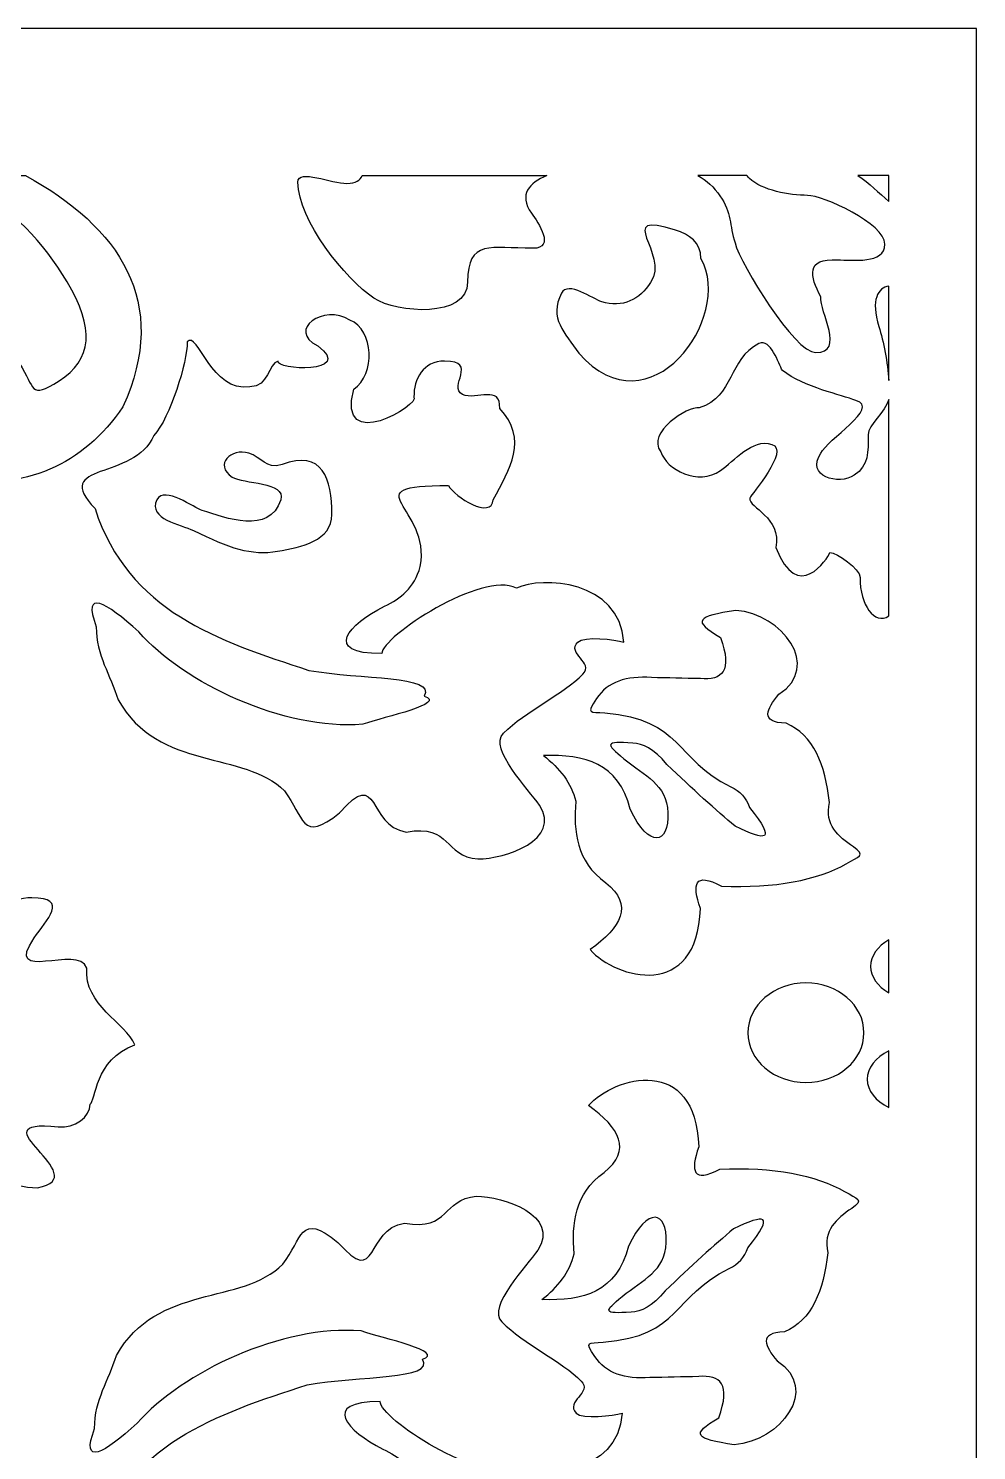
# Model space of a CAD drawing. Header units: centimetres. Extents: x 11.1 to 45, y -13.4 to 13.9.
# Drawn here: x 22.72 to 27.44, y 6.86 to 13.92 of the extents above; entities that cross this region are included whole.
import ezdxf

# ---------------------------------------------------------------- set-up
doc = ezdxf.new("R2010")
doc.units = ezdxf.units.CM
doc.header["$MEASUREMENT"] = 0
doc.layers.add('layer 1', color=7, linetype='Continuous')

msp = doc.modelspace()

# ---------------------------------------------------------------- linework, layer by layer
at = {"layer": 'layer 1', "color": 177}
for points, knots in [([(11.13376, 13.34877), (11.13376, 13.34877), (11.13376, 13.9212), (11.13376, 13.9212), (11.13376, 13.9212), (11.13376, 13.9212), (27.43513, 13.9212), (27.43513, 13.9212), (27.43513, 13.9212), (27.43513, 13.9212), (27.43513, -13.3973), (27.43513, -13.3973), (27.43513, -13.3973), (27.43513, -13.3973), (11.13376, -13.3973), (11.13376, -13.3973), (11.13376, -13.3973), (11.13376, -13.3973), (11.13376, 13.34877), (11.13376, 13.34877)], [0, 0, 0, 0, 0.1666667, 0.1666667, 0.1666667, 0.1666667, 0.3333333, 0.3333333, 0.3333333, 0.3333333, 0.5, 0.5, 0.5, 0.5, 0.6666667, 0.6666667, 0.6666667, 0.6666667, 1, 1, 1, 1]), ([(21.4173, 13.19051), (21.49186, 13.07493), (21.88108, 12.69596), (21.92558, 12.70743), (21.92558, 12.70743), (22.18358, 12.61015), (22.372, 12.70469), (22.20709, 12.94022), (22.20709, 12.94022), (22.18477, 12.96151), (22.01426, 13.05666), (21.99723, 13.07461), (21.99723, 13.07461), (22.07838, 13.21357), (22.32865, 13.16045), (22.43774, 13.10443), (22.43774, 13.10443), (22.65008, 13.02995), (22.79453, 12.86196), (22.91623, 12.66261), (22.91623, 12.66261), (23.05509, 12.43353), (23.04142, 12.27486), (22.87617, 12.17071), (22.87617, 12.17071), (22.72735, 12.07694), (22.75888, 12.13641), (22.67912, 12.25658), (22.67912, 12.25658), (22.4539, 12.5959), (22.21412, 12.58777), (22.00332, 12.36868), (22.00332, 12.36868), (21.85788, 12.05434), (21.8959, 11.80123), (22.33751, 11.68285), (22.33751, 11.68285), (22.71108, 11.62571), (22.99365, 11.75092), (23.19336, 12.04211), (23.19336, 12.04211), (23.43089, 12.56314), (23.17557, 12.93486), (22.7098, 13.19051), (22.7098, 13.19051), (22.7098, 13.19051), (21.4173, 13.19051), (21.4173, 13.19051)], [0, 0, 0, 0, 0.0769231, 0.0769231, 0.0769231, 0.0769231, 0.1538462, 0.1538462, 0.1538462, 0.1538462, 0.2307692, 0.2307692, 0.2307692, 0.2307692, 0.3076923, 0.3076923, 0.3076923, 0.3076923, 0.3846154, 0.3846154, 0.3846154, 0.3846154, 0.4615385, 0.4615385, 0.4615385, 0.4615385, 0.5384615, 0.5384615, 0.5384615, 0.5384615, 0.6153846, 0.6153846, 0.6153846, 0.6153846, 0.6923077, 0.6923077, 0.6923077, 0.6923077, 0.7692308, 0.7692308, 0.7692308, 0.7692308, 0.8461538, 0.8461538, 0.8461538, 0.8461538, 1, 1, 1, 1]), ([(24.38243, 13.19051), (24.37344, 13.16686), (24.35209, 13.15118), (24.30596, 13.15118), (24.30596, 13.15118), (24.23174, 13.15118), (24.06309, 13.22499), (24.06309, 13.15788), (24.06309, 13.15788), (24.06309, 12.96999), (24.29921, 12.67471), (24.44088, 12.58076), (24.44088, 12.58076), (24.55556, 12.50694), (24.90638, 12.4801), (24.90638, 12.66129), (24.90638, 12.66129), (24.90638, 12.87604), (25.02106, 12.82906), (25.2302, 12.82906), (25.2302, 12.82906), (25.34489, 12.82906), (25.25718, 12.95656), (25.22345, 13.00354), (25.22345, 13.00354), (25.15837, 13.09875), (25.21279, 13.1529), (25.29916, 13.19051), (25.29916, 13.19051), (25.29916, 13.19051), (24.38243, 13.19051), (24.38243, 13.19051)], [0, 0, 0, 0, 0.1111111, 0.1111111, 0.1111111, 0.1111111, 0.2222222, 0.2222222, 0.2222222, 0.2222222, 0.3333333, 0.3333333, 0.3333333, 0.3333333, 0.4444444, 0.4444444, 0.4444444, 0.4444444, 0.5555556, 0.5555556, 0.5555556, 0.5555556, 0.6666667, 0.6666667, 0.6666667, 0.6666667, 0.7777778, 0.7777778, 0.7777778, 0.7777778, 1, 1, 1, 1]), ([(26.97972, 12.84933), (26.97972, 12.74974), (26.81703, 12.77152), (26.74507, 12.77152), (26.74507, 12.77152), (26.58443, 12.78195), (26.60739, 12.69063), (26.6606, 12.58791), (26.6606, 12.58791), (26.65434, 12.51322), (26.78574, 12.31091), (26.63557, 12.31091), (26.63557, 12.31091), (26.53253, 12.31091), (26.26268, 12.74731), (26.2351, 12.85556), (26.2351, 12.85556), (26.20695, 12.94269), (26.21946, 13.00805), (26.16002, 13.08897), (26.16002, 13.08897), (26.13184, 13.1339), (26.09296, 13.16572), (26.05005, 13.19051), (26.05005, 13.19051), (26.05005, 13.19051), (26.29285, 13.19051), (26.29285, 13.19051), (26.29285, 13.19051), (26.29759, 13.18572), (26.30232, 13.1809), (26.30706, 13.17611), (26.30706, 13.17611), (26.36651, 13.11697), (26.5073, 13.09207), (26.5949, 13.09207), (26.5949, 13.09207), (26.67351, 13.09207), (26.97972, 12.9514), (26.97972, 12.84933)], [0, 0, 0, 0, 0.0909091, 0.0909091, 0.0909091, 0.0909091, 0.1818182, 0.1818182, 0.1818182, 0.1818182, 0.2727273, 0.2727273, 0.2727273, 0.2727273, 0.3636364, 0.3636364, 0.3636364, 0.3636364, 0.4545455, 0.4545455, 0.4545455, 0.4545455, 0.5454545, 0.5454545, 0.5454545, 0.5454545, 0.6363636, 0.6363636, 0.6363636, 0.6363636, 0.7272727, 0.7272727, 0.7272727, 0.7272727, 0.8181818, 0.8181818, 0.8181818, 0.8181818, 1, 1, 1, 1]), ([(26.99911, 13.06203), (26.94882, 13.10559), (26.90361, 13.15172), (26.84448, 13.19051), (26.84448, 13.19051), (26.84448, 13.19051), (26.99911, 13.19051), (26.99911, 13.19051), (26.99911, 13.19051), (26.99911, 13.19051), (26.99911, 13.06203), (26.99911, 13.06203)], [0, 0, 0, 0, 0.25, 0.25, 0.25, 0.25, 0.5, 0.5, 0.5, 0.5, 1, 1, 1, 1]), ([(25.93956, 12.91951), (26.00784, 12.89841), (26.06586, 12.8591), (26.06586, 12.77889), (26.06586, 12.77889), (26.23099, 12.48398), (25.80994, 11.90799), (25.45903, 12.30791), (25.45903, 12.30791), (25.38901, 12.41073), (25.30899, 12.48038), (25.37234, 12.60642), (25.37234, 12.60642), (25.40234, 12.66943), (25.53238, 12.57657), (25.57239, 12.56329), (25.57239, 12.56329), (25.67575, 12.53014), (25.76245, 12.57657), (25.81579, 12.65948), (25.81579, 12.65948), (25.9124, 12.80364), (25.62445, 13.01687), (25.93956, 12.91951)], [0, 0, 0, 0, 0.1428571, 0.1428571, 0.1428571, 0.1428571, 0.2857143, 0.2857143, 0.2857143, 0.2857143, 0.4285714, 0.4285714, 0.4285714, 0.4285714, 0.5714286, 0.5714286, 0.5714286, 0.5714286, 0.7142857, 0.7142857, 0.7142857, 0.7142857, 1, 1, 1, 1]), ([(26.99911, 12.17171), (26.99242, 12.26278), (26.97452, 12.36502), (26.94927, 12.44036), (26.94927, 12.44036), (26.909, 12.57394), (26.9451, 12.63502), (26.99911, 12.64089), (26.99911, 12.64089), (26.99911, 12.64089), (26.99911, 12.17171), (26.99911, 12.17171)], [0, 0, 0, 0, 0.25, 0.25, 0.25, 0.25, 0.5, 0.5, 0.5, 0.5, 1, 1, 1, 1]), ([(25.68292, 10.87312), (25.63839, 10.88587), (25.48567, 10.90499), (25.45386, 10.87312), (25.45386, 10.87312), (25.39659, 10.81576), (25.53658, 10.77114), (25.47931, 10.71378), (25.47931, 10.71378), (25.38386, 10.61818), (25.19297, 10.52894), (25.08481, 10.42058), (25.08481, 10.42058), (25.00845, 10.34412), (25.21206, 10.14015), (25.26297, 10.06367), (25.26297, 10.06367), (25.3775, 9.89158), (25.09117, 9.79598), (24.95754, 9.79598), (24.95754, 9.79598), (24.78842, 9.80958), (24.82562, 9.97062), (24.60122, 9.92983), (24.60122, 9.92983), (24.40394, 9.95991), (24.47397, 10.25779), (24.27034, 10.02542), (24.27034, 10.02542), (24.0786, 9.86823), (24.09402, 10.00914), (23.99673, 10.13378), (23.99673, 10.13378), (23.79311, 10.33773), (23.37316, 10.22938), (23.16955, 10.5863), (23.16955, 10.5863), (23.13136, 10.71378), (23.06137, 10.80301), (23.06137, 10.9496), (23.06137, 10.9496), (22.98873, 11.1419), (23.1084, 11.07312), (23.2727, 10.92335), (23.2727, 10.92335), (23.49448, 10.66934), (23.99701, 10.43245), (24.38487, 10.46521), (24.38487, 10.46521), (24.49941, 10.50344), (24.80484, 10.56719), (24.6903, 10.60543), (24.6903, 10.60543), (24.75408, 10.7092), (24.3744, 10.68582), (24.11763, 10.73289), (24.11763, 10.73289), (23.66586, 10.87949), (23.22045, 11.02608), (23.05501, 11.53596), (23.05501, 11.53596), (22.83301, 11.76804), (23.24964, 11.67293), (23.34771, 11.89927), (23.34771, 11.89927), (23.42783, 11.98687), (23.51377, 12.26411), (23.51314, 12.36454), (23.51314, 12.36454), (23.56594, 12.42333), (23.63363, 12.10768), (23.82493, 12.14146), (23.82493, 12.14146), (23.92038, 12.14146), (23.91401, 12.2562), (23.96492, 12.26894), (23.96492, 12.26894), (23.94689, 12.22378), (24.34988, 12.2036), (24.16217, 12.34543), (24.16217, 12.34543), (24.0031, 12.4219), (24.19399, 12.55574), (24.32125, 12.47289), (24.32125, 12.47289), (24.44183, 12.4219), (24.4491, 12.20519), (24.34033, 12.12872), (24.34033, 12.12872), (24.25475, 11.80015), (24.67511, 12.0547), (24.63939, 12.09047), (24.63939, 12.09047), (24.63939, 12.17971), (24.68394, 12.26894), (24.79211, 12.26894), (24.79211, 12.26894), (24.96391, 12.26894), (24.80484, 12.14146), (24.88119, 12.10322), (24.88119, 12.10322), (24.95118, 12.07136), (25.07208, 12.15421), (25.06572, 12.03311), (25.06572, 12.03311), (25.20983, 11.88226), (25.11483, 11.73141), (25.0339, 11.58059), (25.0339, 11.58059), (25.02499, 11.47987), (24.84132, 11.59419), (24.8112, 11.6507), (24.8112, 11.6507), (24.32066, 11.65069), (24.72879, 11.54235), (24.67121, 11.24916), (24.67121, 11.24916), (24.63939, 11.14081), (24.57576, 11.08983), (24.49305, 11.05158), (24.49305, 11.05158), (24.31488, 10.96235), (24.18126, 10.81576), (24.48032, 10.81576), (24.48032, 10.81576), (24.47655, 10.89871), (24.98238, 11.23018), (25.14843, 11.14081), (25.14843, 11.14081), (25.2768, 11.2023), (25.65975, 11.18083), (25.68292, 10.87312)], [0, 0, 0, 0, 0.0294118, 0.0294118, 0.0294118, 0.0294118, 0.0588235, 0.0588235, 0.0588235, 0.0588235, 0.0882353, 0.0882353, 0.0882353, 0.0882353, 0.1176471, 0.1176471, 0.1176471, 0.1176471, 0.1470588, 0.1470588, 0.1470588, 0.1470588, 0.1764706, 0.1764706, 0.1764706, 0.1764706, 0.2058824, 0.2058824, 0.2058824, 0.2058824, 0.2352941, 0.2352941, 0.2352941, 0.2352941, 0.2647059, 0.2647059, 0.2647059, 0.2647059, 0.2941176, 0.2941176, 0.2941176, 0.2941176, 0.3235294, 0.3235294, 0.3235294, 0.3235294, 0.3529412, 0.3529412, 0.3529412, 0.3529412, 0.3823529, 0.3823529, 0.3823529, 0.3823529, 0.4117647, 0.4117647, 0.4117647, 0.4117647, 0.4411765, 0.4411765, 0.4411765, 0.4411765, 0.4705882, 0.4705882, 0.4705882, 0.4705882, 0.5, 0.5, 0.5, 0.5, 0.5294118, 0.5294118, 0.5294118, 0.5294118, 0.5588235, 0.5588235, 0.5588235, 0.5588235, 0.5882353, 0.5882353, 0.5882353, 0.5882353, 0.6176471, 0.6176471, 0.6176471, 0.6176471, 0.6470588, 0.6470588, 0.6470588, 0.6470588, 0.6764706, 0.6764706, 0.6764706, 0.6764706, 0.7058824, 0.7058824, 0.7058824, 0.7058824, 0.7352941, 0.7352941, 0.7352941, 0.7352941, 0.7647059, 0.7647059, 0.7647059, 0.7647059, 0.7941176, 0.7941176, 0.7941176, 0.7941176, 0.8235294, 0.8235294, 0.8235294, 0.8235294, 0.8529412, 0.8529412, 0.8529412, 0.8529412, 0.8823529, 0.8823529, 0.8823529, 0.8823529, 0.9117647, 0.9117647, 0.9117647, 0.9117647, 0.9411765, 0.9411765, 0.9411765, 0.9411765, 1, 1, 1, 1]), ([(26.99911, 11.00325), (26.92741, 10.95517), (26.85597, 11.05938), (26.85597, 11.19344), (26.85597, 11.19344), (26.85597, 11.23783), (26.74238, 11.31854), (26.70587, 11.31854), (26.70587, 11.31854), (26.69736, 11.28768), (26.54437, 11.06097), (26.43813, 11.34275), (26.43813, 11.34275), (26.46681, 11.49544), (26.30306, 11.53899), (26.30832, 11.5889), (26.30832, 11.5889), (26.31237, 11.60504), (26.51115, 11.82699), (26.41784, 11.85524), (26.41784, 11.85524), (26.32049, 11.88752), (26.23124, 11.77049), (26.16227, 11.72612), (26.16227, 11.72612), (26.05275, 11.64643), (25.8932, 11.73048), (25.86614, 11.81893), (25.86614, 11.81893), (25.79276, 11.91316), (26.00021, 12.04592), (26.0568, 12.03683), (26.0568, 12.03683), (26.2353, 12.09333), (26.19879, 12.27894), (26.35294, 12.35562), (26.35294, 12.35562), (26.41379, 12.38386), (26.4503, 12.25473), (26.47058, 12.22245), (26.47058, 12.22245), (26.57932, 12.13768), (26.76376, 12.10138), (26.83568, 12.07315), (26.83568, 12.07315), (26.96137, 12.03822), (26.6896, 11.87949), (26.66125, 11.81086), (26.66125, 11.81086), (26.58418, 11.69787), (26.75049, 11.64943), (26.82757, 11.7019), (26.82757, 11.7019), (26.90059, 11.75032), (26.89654, 11.81893), (26.89654, 11.90366), (26.89654, 11.90366), (26.89654, 11.95093), (26.98216, 12.01784), (26.99911, 12.07785), (26.99911, 12.07785), (26.99911, 12.07785), (26.99911, 11.00325), (26.99911, 11.00325)], [0, 0, 0, 0, 0.0588235, 0.0588235, 0.0588235, 0.0588235, 0.1176471, 0.1176471, 0.1176471, 0.1176471, 0.1764706, 0.1764706, 0.1764706, 0.1764706, 0.2352941, 0.2352941, 0.2352941, 0.2352941, 0.2941176, 0.2941176, 0.2941176, 0.2941176, 0.3529412, 0.3529412, 0.3529412, 0.3529412, 0.4117647, 0.4117647, 0.4117647, 0.4117647, 0.4705882, 0.4705882, 0.4705882, 0.4705882, 0.5294118, 0.5294118, 0.5294118, 0.5294118, 0.5882353, 0.5882353, 0.5882353, 0.5882353, 0.6470588, 0.6470588, 0.6470588, 0.6470588, 0.7058824, 0.7058824, 0.7058824, 0.7058824, 0.7647059, 0.7647059, 0.7647059, 0.7647059, 0.8235294, 0.8235294, 0.8235294, 0.8235294, 0.8823529, 0.8823529, 0.8823529, 0.8823529, 1, 1, 1, 1]), ([(23.96231, 11.32419), (23.83236, 11.30199), (23.71876, 11.34028), (23.54439, 11.42761), (23.54439, 11.42761), (23.48158, 11.45742), (23.3163, 11.4839), (23.36258, 11.57992), (23.36258, 11.57992), (23.39894, 11.65276), (23.551, 11.53687), (23.58736, 11.52695), (23.58736, 11.52695), (23.70306, 11.49052), (23.92123, 11.40444), (23.97743, 11.57992), (23.97743, 11.57992), (24.00718, 11.66933), (23.789, 11.6594), (23.73612, 11.6925), (23.73612, 11.6925), (23.64356, 11.75543), (23.73281, 11.83819), (23.81876, 11.81171), (23.81876, 11.81171), (23.88487, 11.79183), (23.9014, 11.72893), (23.98404, 11.75543), (23.98404, 11.75543), (24.18599, 11.83043), (24.23361, 11.68275), (24.23204, 11.50727), (24.23204, 11.50727), (24.23089, 11.37649), (24.08086, 11.34445), (23.96231, 11.32419)], [0, 0, 0, 0, 0.1, 0.1, 0.1, 0.1, 0.2, 0.2, 0.2, 0.2, 0.3, 0.3, 0.3, 0.3, 0.4, 0.4, 0.4, 0.4, 0.5, 0.5, 0.5, 0.5, 0.6, 0.6, 0.6, 0.6, 0.7, 0.7, 0.7, 0.7, 0.8, 0.8, 0.8, 0.8, 1, 1, 1, 1]), ([(26.78748, 9.77231), (26.64739, 9.69151), (26.43058, 9.64932), (26.16778, 9.66129), (26.16778, 9.66129), (26.03336, 9.73261), (26.02043, 9.67163), (26.06271, 9.55052), (26.06271, 9.55052), (26.04878, 9.09022), (25.6432, 9.20001), (25.51528, 9.34558), (25.51528, 9.34558), (25.67015, 9.45636), (25.73283, 9.56716), (25.5927, 9.67791), (25.5927, 9.67791), (25.44311, 9.78647), (25.43328, 9.93171), (25.44339, 10.08225), (25.44339, 10.08225), (25.42128, 10.17363), (25.36414, 10.24748), (25.28303, 10.30935), (25.28303, 10.30935), (25.48864, 10.31685), (25.6564, 10.27258), (25.71435, 10.04348), (25.71435, 10.04348), (25.80766, 9.84408), (25.90886, 9.86814), (25.90166, 10.02578), (25.90166, 10.02578), (25.89513, 10.16921), (25.78759, 10.20757), (25.68308, 10.29377), (25.68308, 10.29377), (25.58948, 10.37099), (25.58636, 10.3804), (25.72745, 10.37165), (25.72745, 10.37165), (25.77671, 10.36859), (25.83089, 10.34564), (25.89682, 10.26503), (25.89682, 10.26503), (26.02292, 10.14434), (26.14348, 10.03552), (26.23574, 9.95858), (26.23574, 9.95858), (26.39266, 9.88283), (26.44243, 9.88174), (26.30741, 10.05173), (26.30741, 10.05173), (26.29171, 10.10019), (26.25874, 10.13315), (26.21392, 10.15493), (26.21392, 10.15493), (25.93036, 10.29268), (25.97859, 10.48822), (25.58768, 10.5213), (25.58768, 10.5213), (25.51329, 10.52758), (25.49489, 10.51286), (25.54677, 10.59227), (25.54677, 10.59227), (25.60161, 10.67621), (25.69609, 10.70625), (25.81941, 10.69707), (25.81941, 10.69707), (25.90052, 10.69522), (25.98162, 10.69337), (26.06271, 10.69154), (26.06271, 10.69154), (26.16985, 10.6824), (26.22417, 10.72858), (26.16225, 10.89648), (26.16225, 10.89648), (26.01906, 10.98064), (26.04487, 11.00035), (26.23966, 11.03066), (26.23966, 11.03066), (26.46785, 11.01191), (26.66932, 10.75341), (26.45244, 10.614), (26.45244, 10.614), (26.39121, 10.53991), (26.35696, 10.47451), (26.4885, 10.46998), (26.4885, 10.46998), (26.62464, 10.41182), (26.68328, 10.2657), (26.70416, 10.07673), (26.70416, 10.07673), (26.67897, 9.96426), (26.74752, 9.90813), (26.82283, 9.85608), (26.82283, 9.85608), (26.88584, 9.81253), (26.85186, 9.80944), (26.78748, 9.77231)], [0, 0, 0, 0, 0.0384615, 0.0384615, 0.0384615, 0.0384615, 0.0769231, 0.0769231, 0.0769231, 0.0769231, 0.1153846, 0.1153846, 0.1153846, 0.1153846, 0.1538462, 0.1538462, 0.1538462, 0.1538462, 0.1923077, 0.1923077, 0.1923077, 0.1923077, 0.2307692, 0.2307692, 0.2307692, 0.2307692, 0.2692308, 0.2692308, 0.2692308, 0.2692308, 0.3076923, 0.3076923, 0.3076923, 0.3076923, 0.3461538, 0.3461538, 0.3461538, 0.3461538, 0.3846154, 0.3846154, 0.3846154, 0.3846154, 0.4230769, 0.4230769, 0.4230769, 0.4230769, 0.4615385, 0.4615385, 0.4615385, 0.4615385, 0.5, 0.5, 0.5, 0.5, 0.5384615, 0.5384615, 0.5384615, 0.5384615, 0.5769231, 0.5769231, 0.5769231, 0.5769231, 0.6153846, 0.6153846, 0.6153846, 0.6153846, 0.6538462, 0.6538462, 0.6538462, 0.6538462, 0.6923077, 0.6923077, 0.6923077, 0.6923077, 0.7307692, 0.7307692, 0.7307692, 0.7307692, 0.7692308, 0.7692308, 0.7692308, 0.7692308, 0.8076923, 0.8076923, 0.8076923, 0.8076923, 0.8461538, 0.8461538, 0.8461538, 0.8461538, 0.8846154, 0.8846154, 0.8846154, 0.8846154, 0.9230769, 0.9230769, 0.9230769, 0.9230769, 1, 1, 1, 1]), ([(23.2531, 8.87218), (23.0514, 8.80223), (23.0585, 8.58997), (23.03037, 8.5786), (23.03037, 8.5786), (23.03317, 8.51491), (22.95358, 8.45726), (22.87227, 8.46574), (22.87227, 8.46574), (22.44321, 8.5104), (23.06879, 8.21499), (22.76866, 8.16319), (22.76866, 8.16319), (22.63503, 8.16319), (22.5181, 8.2352), (22.3956, 8.27398), (22.3956, 8.27398), (22.32321, 8.29613), (22.32321, 8.22413), (22.36218, 8.18536), (22.36218, 8.18536), (22.44571, 8.10227), (22.54594, 8.0635), (22.35105, 8.0635), (22.35105, 8.0635), (22.05578, 8.01902), (21.84039, 8.12229), (21.68844, 8.26843), (21.68844, 8.26843), (21.53402, 8.39981), (21.44093, 8.6961), (21.1873, 8.73924), (21.1873, 8.73924), (20.8288, 8.92608), (20.95883, 8.91116), (21.17059, 9.00511), (21.17059, 9.00511), (21.30609, 9.12327), (21.44715, 9.22482), (21.58264, 9.34298), (21.58264, 9.34298), (21.67173, 9.42607), (21.74412, 9.65315), (21.90002, 9.66423), (21.90002, 9.66423), (22.08563, 9.71424), (22.27125, 9.75125), (22.45685, 9.69747), (22.45685, 9.69747), (22.54037, 9.703), (22.31207, 9.61438), (22.36218, 9.51469), (22.36218, 9.51469), (22.36776, 9.50361), (22.65173, 9.60331), (22.74083, 9.60331), (22.74083, 9.60331), (22.93014, 9.60331), (22.81321, 9.49252), (22.75196, 9.4039), (22.75196, 9.4039), (22.59605, 9.17127), (22.97469, 9.37621), (23.01366, 9.25436), (23.01366, 9.25436), (22.99974, 9.06878), (23.20761, 8.98386), (23.2531, 8.87218)], [0, 0, 0, 0, 0.0555556, 0.0555556, 0.0555556, 0.0555556, 0.1111111, 0.1111111, 0.1111111, 0.1111111, 0.1666667, 0.1666667, 0.1666667, 0.1666667, 0.2222222, 0.2222222, 0.2222222, 0.2222222, 0.2777778, 0.2777778, 0.2777778, 0.2777778, 0.3333333, 0.3333333, 0.3333333, 0.3333333, 0.3888889, 0.3888889, 0.3888889, 0.3888889, 0.4444444, 0.4444444, 0.4444444, 0.4444444, 0.5, 0.5, 0.5, 0.5, 0.5555556, 0.5555556, 0.5555556, 0.5555556, 0.6111111, 0.6111111, 0.6111111, 0.6111111, 0.6666667, 0.6666667, 0.6666667, 0.6666667, 0.7222222, 0.7222222, 0.7222222, 0.7222222, 0.7777778, 0.7777778, 0.7777778, 0.7777778, 0.8333333, 0.8333333, 0.8333333, 0.8333333, 0.8888889, 0.8888889, 0.8888889, 0.8888889, 1, 1, 1, 1]), ([(26.99911, 9.13078), (26.94342, 9.16389), (26.90855, 9.21076), (26.90855, 9.26261), (26.90855, 9.26261), (26.90855, 9.31446), (26.94342, 9.36135), (26.99911, 9.39447), (26.99911, 9.39447), (26.99911, 9.39447), (26.99911, 9.13078), (26.99911, 9.13078)], [0, 0, 0, 0, 0.25, 0.25, 0.25, 0.25, 0.5, 0.5, 0.5, 0.5, 1, 1, 1, 1]), ([(26.58746, 9.18015), (26.74617, 9.18015), (26.87562, 9.069), (26.87562, 8.93274), (26.87562, 8.93274), (26.87562, 8.79647), (26.74617, 8.68533), (26.58746, 8.68533), (26.58746, 8.68533), (26.42875, 8.68533), (26.29931, 8.79647), (26.29931, 8.93274), (26.29931, 8.93274), (26.29931, 9.069), (26.42875, 9.18015), (26.58746, 9.18015)], [0, 0, 0, 0, 0.2, 0.2, 0.2, 0.2, 0.4, 0.4, 0.4, 0.4, 0.6, 0.6, 0.6, 0.6, 1, 1, 1, 1]), ([(26.99911, 8.56093), (26.9339, 8.59422), (26.89208, 8.64504), (26.89208, 8.70182), (26.89208, 8.70182), (26.89208, 8.75862), (26.9339, 8.80945), (26.99911, 8.84276), (26.99911, 8.84276), (26.99911, 8.84276), (26.99911, 8.56093), (26.99911, 8.56093)], [0, 0, 0, 0, 0.25, 0.25, 0.25, 0.25, 0.5, 0.5, 0.5, 0.5, 1, 1, 1, 1]), ([(26.77925, 8.14446), (26.63915, 8.22526), (26.42235, 8.26745), (26.15955, 8.25546), (26.15955, 8.25546), (26.02512, 8.18414), (26.0122, 8.24512), (26.05448, 8.36625), (26.05448, 8.36625), (26.04055, 8.82655), (25.63497, 8.71675), (25.50704, 8.57118), (25.50704, 8.57118), (25.66191, 8.46039), (25.7246, 8.34961), (25.58446, 8.23886), (25.58446, 8.23886), (25.43488, 8.13031), (25.42504, 7.98504), (25.43516, 7.83452), (25.43516, 7.83452), (25.41305, 7.74313), (25.35591, 7.66927), (25.2748, 7.60742), (25.2748, 7.60742), (25.4804, 7.59991), (25.64817, 7.64419), (25.70612, 7.87329), (25.70612, 7.87329), (25.79943, 8.07268), (25.90062, 8.04863), (25.89343, 7.89097), (25.89343, 7.89097), (25.8869, 7.74757), (25.77935, 7.7092), (25.67484, 7.623), (25.67484, 7.623), (25.58125, 7.54578), (25.57813, 7.53635), (25.71922, 7.54512), (25.71922, 7.54512), (25.76847, 7.54818), (25.82265, 7.57113), (25.88859, 7.65172), (25.88859, 7.65172), (26.01468, 7.77242), (26.13525, 7.88124), (26.22751, 7.95817), (26.22751, 7.95817), (26.38443, 8.03394), (26.4342, 8.03503), (26.29918, 7.86504), (26.29918, 7.86504), (26.28348, 7.81658), (26.25051, 7.7836), (26.20568, 7.76182), (26.20568, 7.76182), (25.92213, 7.62409), (25.97036, 7.42855), (25.57945, 7.39547), (25.57945, 7.39547), (25.50505, 7.38917), (25.48666, 7.40391), (25.53854, 7.3245), (25.53854, 7.3245), (25.59337, 7.24056), (25.68786, 7.21053), (25.81118, 7.21968), (25.81118, 7.21968), (25.89229, 7.22155), (25.97338, 7.22339), (26.05448, 7.22523), (26.05448, 7.22523), (26.16162, 7.23437), (26.21593, 7.18819), (26.15402, 7.02029), (26.15402, 7.02029), (26.01082, 6.93614), (26.03664, 6.91642), (26.23143, 6.88609), (26.23143, 6.88609), (26.45962, 6.90486), (26.66109, 7.16336), (26.44421, 7.30277), (26.44421, 7.30277), (26.38297, 7.37685), (26.34872, 7.44226), (26.48027, 7.44679), (26.48027, 7.44679), (26.61641, 7.50495), (26.67505, 7.65107), (26.69592, 7.84004), (26.69592, 7.84004), (26.67074, 7.95252), (26.73929, 8.00863), (26.8146, 8.06067), (26.8146, 8.06067), (26.87761, 8.10424), (26.84362, 8.10733), (26.77925, 8.14446)], [0, 0, 0, 0, 0.0384615, 0.0384615, 0.0384615, 0.0384615, 0.0769231, 0.0769231, 0.0769231, 0.0769231, 0.1153846, 0.1153846, 0.1153846, 0.1153846, 0.1538462, 0.1538462, 0.1538462, 0.1538462, 0.1923077, 0.1923077, 0.1923077, 0.1923077, 0.2307692, 0.2307692, 0.2307692, 0.2307692, 0.2692308, 0.2692308, 0.2692308, 0.2692308, 0.3076923, 0.3076923, 0.3076923, 0.3076923, 0.3461538, 0.3461538, 0.3461538, 0.3461538, 0.3846154, 0.3846154, 0.3846154, 0.3846154, 0.4230769, 0.4230769, 0.4230769, 0.4230769, 0.4615385, 0.4615385, 0.4615385, 0.4615385, 0.5, 0.5, 0.5, 0.5, 0.5384615, 0.5384615, 0.5384615, 0.5384615, 0.5769231, 0.5769231, 0.5769231, 0.5769231, 0.6153846, 0.6153846, 0.6153846, 0.6153846, 0.6538462, 0.6538462, 0.6538462, 0.6538462, 0.6923077, 0.6923077, 0.6923077, 0.6923077, 0.7307692, 0.7307692, 0.7307692, 0.7307692, 0.7692308, 0.7692308, 0.7692308, 0.7692308, 0.8076923, 0.8076923, 0.8076923, 0.8076923, 0.8461538, 0.8461538, 0.8461538, 0.8461538, 0.8846154, 0.8846154, 0.8846154, 0.8846154, 0.9230769, 0.9230769, 0.9230769, 0.9230769, 1, 1, 1, 1]), ([(25.67469, 7.04365), (25.63015, 7.03091), (25.47744, 7.01178), (25.44562, 7.04365), (25.44562, 7.04365), (25.38836, 7.10101), (25.52834, 7.14563), (25.47107, 7.20299), (25.47107, 7.20299), (25.37563, 7.29859), (25.18474, 7.38781), (25.07657, 7.49617), (25.07657, 7.49617), (25.00021, 7.57265), (25.20383, 7.77662), (25.25473, 7.85309), (25.25473, 7.85309), (25.36927, 8.02518), (25.08293, 8.12079), (24.94931, 8.12079), (24.94931, 8.12079), (24.78019, 8.10719), (24.81739, 7.94615), (24.59298, 7.98694), (24.59298, 7.98694), (24.39571, 7.95686), (24.46573, 7.65898), (24.26211, 7.89133), (24.26211, 7.89133), (24.07037, 8.04854), (24.08579, 7.90763), (23.9885, 7.78299), (23.9885, 7.78299), (23.78488, 7.57903), (23.36493, 7.68738), (23.16131, 7.33045), (23.16131, 7.33045), (23.12313, 7.20299), (23.05314, 7.11376), (23.05314, 6.96716), (23.05314, 6.96716), (22.98049, 6.77488), (23.10017, 6.84365), (23.26447, 6.99342), (23.26447, 6.99342), (23.48624, 7.24742), (23.98877, 7.48432), (24.37664, 7.45156), (24.37664, 7.45156), (24.49118, 7.41331), (24.7966, 7.34958), (24.68207, 7.31134), (24.68207, 7.31134), (24.74585, 7.20757), (24.36617, 7.23095), (24.1094, 7.18387), (24.1094, 7.18387), (23.65762, 7.03728), (23.21222, 6.89069), (23.04678, 6.38079), (23.04678, 6.38079), (22.82477, 6.14873), (23.24141, 6.24384), (23.33948, 6.0175), (23.33948, 6.0175), (23.4196, 5.92988), (23.50554, 5.65266), (23.50491, 5.55222), (23.50491, 5.55222), (23.55771, 5.49343), (23.62539, 5.80909), (23.8167, 5.77529), (23.8167, 5.77529), (23.91215, 5.77529), (23.90578, 5.66057), (23.95668, 5.64784), (23.95668, 5.64784), (23.93866, 5.69299), (24.34165, 5.71317), (24.15394, 5.57134), (24.15394, 5.57134), (23.99487, 5.49486), (24.18576, 5.36101), (24.31301, 5.44387), (24.31301, 5.44387), (24.43359, 5.49486), (24.44087, 5.71158), (24.3321, 5.78805), (24.3321, 5.78805), (24.24652, 6.1166), (24.66687, 5.86205), (24.63116, 5.82628), (24.63116, 5.82628), (24.63116, 5.73706), (24.67571, 5.64784), (24.78387, 5.64784), (24.78387, 5.64784), (24.95568, 5.64784), (24.7966, 5.77529), (24.87296, 5.81355), (24.87296, 5.81355), (24.94295, 5.84542), (25.06385, 5.76256), (25.05748, 5.88365), (25.05748, 5.88365), (25.2016, 6.03449), (25.1066, 6.18534), (25.02567, 6.33617), (25.02567, 6.33617), (25.01676, 6.4369), (24.83309, 6.32257), (24.80296, 6.26607), (24.80296, 6.26607), (24.31243, 6.26607), (24.72056, 6.37442), (24.66298, 6.6676), (24.66298, 6.6676), (24.63116, 6.77595), (24.56753, 6.82694), (24.48482, 6.86518), (24.48482, 6.86518), (24.30665, 6.95442), (24.17303, 7.10101), (24.47209, 7.10101), (24.47209, 7.10101), (24.46832, 7.01806), (24.97415, 6.68659), (25.1402, 6.77595), (25.1402, 6.77595), (25.26857, 6.71446), (25.65152, 6.73594), (25.67469, 7.04365)], [0, 0, 0, 0, 0.0294118, 0.0294118, 0.0294118, 0.0294118, 0.0588235, 0.0588235, 0.0588235, 0.0588235, 0.0882353, 0.0882353, 0.0882353, 0.0882353, 0.1176471, 0.1176471, 0.1176471, 0.1176471, 0.1470588, 0.1470588, 0.1470588, 0.1470588, 0.1764706, 0.1764706, 0.1764706, 0.1764706, 0.2058824, 0.2058824, 0.2058824, 0.2058824, 0.2352941, 0.2352941, 0.2352941, 0.2352941, 0.2647059, 0.2647059, 0.2647059, 0.2647059, 0.2941176, 0.2941176, 0.2941176, 0.2941176, 0.3235294, 0.3235294, 0.3235294, 0.3235294, 0.3529412, 0.3529412, 0.3529412, 0.3529412, 0.3823529, 0.3823529, 0.3823529, 0.3823529, 0.4117647, 0.4117647, 0.4117647, 0.4117647, 0.4411765, 0.4411765, 0.4411765, 0.4411765, 0.4705882, 0.4705882, 0.4705882, 0.4705882, 0.5, 0.5, 0.5, 0.5, 0.5294118, 0.5294118, 0.5294118, 0.5294118, 0.5588235, 0.5588235, 0.5588235, 0.5588235, 0.5882353, 0.5882353, 0.5882353, 0.5882353, 0.6176471, 0.6176471, 0.6176471, 0.6176471, 0.6470588, 0.6470588, 0.6470588, 0.6470588, 0.6764706, 0.6764706, 0.6764706, 0.6764706, 0.7058824, 0.7058824, 0.7058824, 0.7058824, 0.7352941, 0.7352941, 0.7352941, 0.7352941, 0.7647059, 0.7647059, 0.7647059, 0.7647059, 0.7941176, 0.7941176, 0.7941176, 0.7941176, 0.8235294, 0.8235294, 0.8235294, 0.8235294, 0.8529412, 0.8529412, 0.8529412, 0.8529412, 0.8823529, 0.8823529, 0.8823529, 0.8823529, 0.9117647, 0.9117647, 0.9117647, 0.9117647, 0.9411765, 0.9411765, 0.9411765, 0.9411765, 1, 1, 1, 1])]:
    msp.add_open_spline(points, degree=3, knots=knots, dxfattribs=at)

doc.saveas('drawing.dxf')
